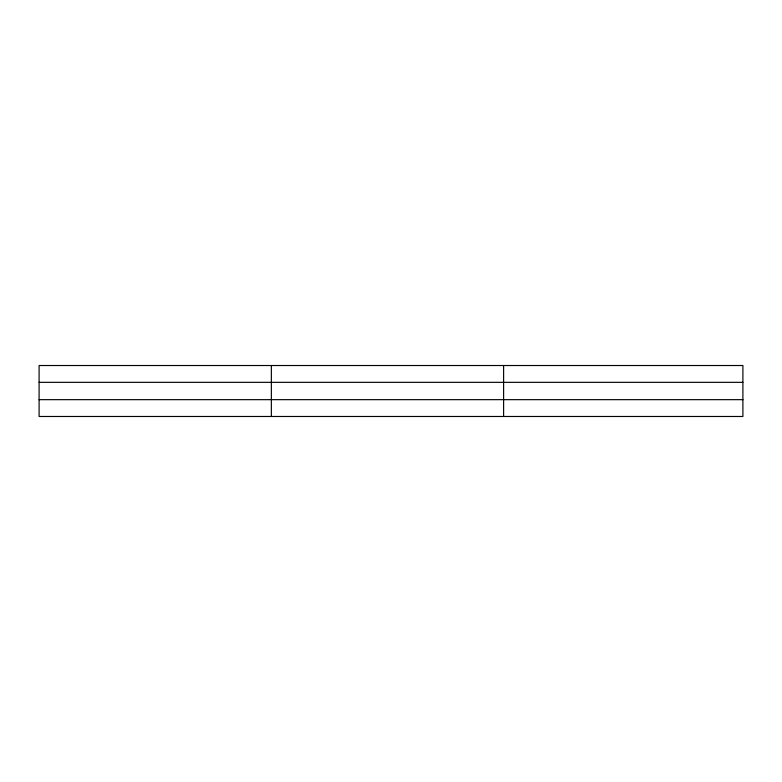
<?xml version="1.0" encoding="UTF-8"?>
<svg xmlns="http://www.w3.org/2000/svg" width="782" height="782" viewBox="0 0 782 782"><rect width="100%" height="100%" fill="white"/><g stroke="black" fill="none" stroke-linecap="round" stroke-linejoin="round"><path stroke-width="1.17" d="M271.354 416.483L271.354 365.517M503.608 416.483L503.608 365.517M742.9 399.661L742.9 416.483L39.1 416.483L39.1 365.517L742.9 365.517L742.9 399.661L39.1 399.661M39.1 382.339L742.9 382.339"/></g></svg>
